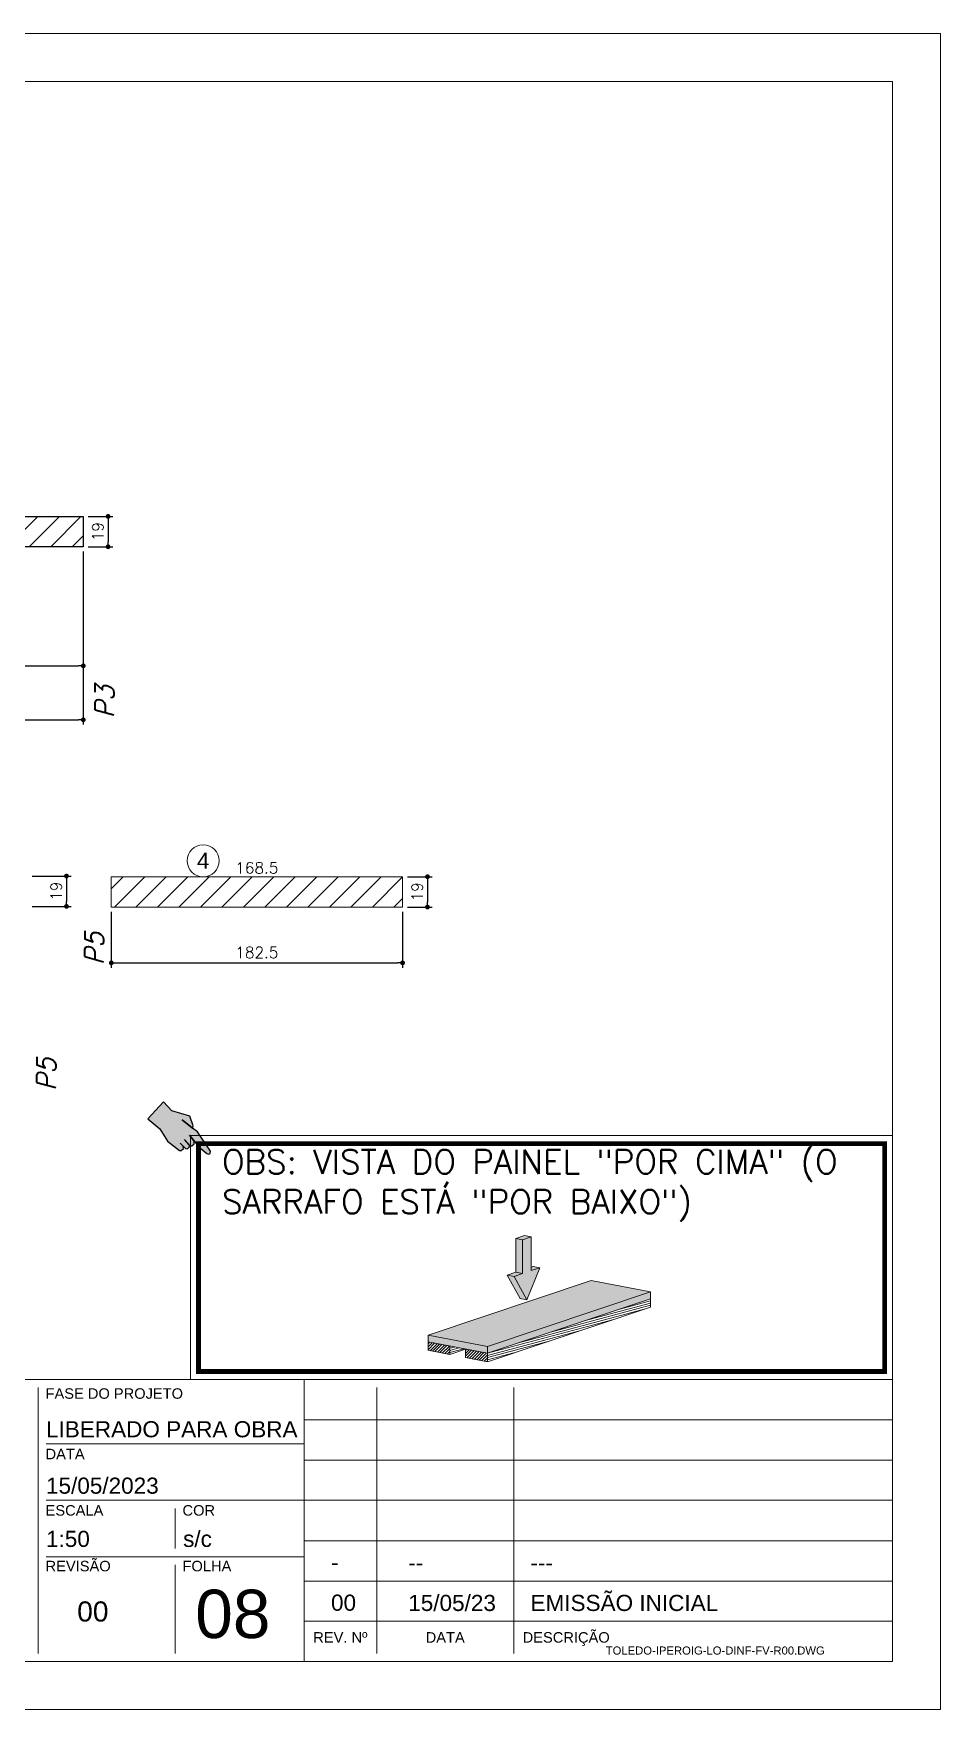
# Model space of a CAD drawing. Extents: x -20676 to 4767, y -817 to 14270.
# Drawn here: x -19760 to -19191, y 6382 to 7432 of the extents above; entities that cross this region are included whole.
import ezdxf
from ezdxf.enums import TextEntityAlignment as Align
from ezdxf.lldxf.tags import DXFTag

# ---------------------------------------------------------------- set-up
doc = ezdxf.new("R2010")
doc.units = 0
doc.header["$PDMODE"] = 2
doc.header["$PDSIZE"] = 10
doc.linetypes.add('CABLIN', pattern=[0.35, 0.25, -0.1])
doc.layers.get('0').update_dxf_attribs({"lineweight": 13})
doc.layers.get('Defpoints').update_dxf_attribs({"lineweight": 13})
for name, color, linetype, lineweight in [('contorno de painel', 7, 'Continuous', 13), ('cotas', 4, 'Continuous', 13), ('FOLHA MB', 7, 'Continuous', 13), ('HACHURACONCRETO', 7, 'Continuous', 13), ('REAPROVEITAMENTO', 1, 'Continuous', 13), ('Romaneio', 1, 'Continuous', 13), ('texto de viga', 7, 'Continuous', 13)]:
    doc.layers.add(name, color=color, linetype=linetype, lineweight=lineweight)
for name, color, linetype in [('Cota Sarrafo', 180, 'Continuous'), ('Painéis', 200, 'Continuous'), ('REGUA-80', 111, 'Continuous'), ('va165-sec', 5, 'DASHED')]:
    doc.layers.add(name, color=color, linetype=linetype)
doc.styles.add('ARIAL', font='arial.ttf', dxfattribs={"oblique": 15, "height": 25})
doc.styles.add('MB_C01', font='arial.ttf', dxfattribs={"height": 1.3})
doc.styles.add('MB_C02', font='arial.ttf', dxfattribs={"height": 2})
doc.styles.add('MB_C03', font='arial.ttf', dxfattribs={"height": 2.5})
doc.styles.add('MB_C04', font='arial.ttf', dxfattribs={"height": 6})
doc.styles.add('REGUA-120', font='ROMANS.shx', dxfattribs={"height": 15})
doc.styles.add('ROMANS', font='romans.shx')
tags = doc.linetypes.add('DASHED', pattern=[0.75, 0.5, -0.25]).pattern_tags.tags
tags[6:7] = [DXFTag(74, 4), DXFTag(75, 0), DXFTag(340, '0'), DXFTag(46, 1.0), DXFTag(50, 0.0), DXFTag(44, 0.0), DXFTag(45, 0.0)]
tags[4:5] = [DXFTag(74, 4), DXFTag(75, 0), DXFTag(340, '0'), DXFTag(46, 1.0), DXFTag(50, 0.0), DXFTag(44, 0.0), DXFTag(45, 0.0)]
doc.dimstyles.new('PAINEL', dxfattribs={"dimtxt": 7, "dimasz": 3, "dimexe": 3, "dimexo": 3, "dimgap": 3, "dimtad": 1, "dimdec": 1, "dimzin": 12, "dimdsep": 46, "dimtxsty": 'ROMANS', "dimblk": 'DOT', "dimcen": 0, "dimclrd": 4, "dimclre": 4, "dimclrt": 240, "dimadec": 1, "dimazin": 3, "dimtfac": 1, "dimtdec": 1, "dimtmove": 0, "dimatfit": 3, "dimfxl": 0, "dimtolj": 1, "dimtzin": 12, "dimarcsym": 0})
doc.dimstyles.new('projeto2', dxfattribs={"dimtxt": 7, "dimasz": 5, "dimexe": 1.25, "dimexo": 2.5, "dimgap": 2, "dimtad": 1, "dimdec": 1, "dimdsep": 46, "dimtxsty": 'ROMANS', "dimblk": 'OBLIQUE', "dimcen": 10, "dimdle": 1, "dimse1": 1, "dimse2": 1, "dimsd1": 1, "dimsd2": 1, "dimclrd": 256, "dimclre": 256, "dimclrt": 3, "dimadec": 0, "dimazin": 0, "dimtfac": 1, "dimtdec": 1, "dimtmove": 0, "dimatfit": 3, "dimldrblk": 'OBLIQUE', "dimfxl": 0, "dimlwd": -1, "dimlwe": -1, "dimarcsym": 0})

# ---------------------------------------------------------------- blocks, each defined once
blk = doc.blocks.new('A$Ceb89ac90')
at = {"color": 1}
for p, q in [((1086.3, 356.7), (70, 356.7)), ((919.6, 351.7), (919.6, 185)), ((1086.3, 356.7), (1086.3, 179.9)), ((1455, 356.7), (1086.3, 356.7)), ((1131.8, 185), (1131.8, 351.7)), ((1217.6, 351.7), (1217.6, 185)), ((1455, 331.5), (1086.3, 331.5)), ((1086.3, 316.3), (924.7, 316.3)), ((1455, 306.2), (1086.3, 306.2)), ((1086.3, 281), (924.7, 281)), ((1005.5, 275.9), (1005.5, 250.7)), ((1455, 281), (1086.3, 281)), ((1455, 255.7), (1086.3, 255.7)), ((1086.3, 245.6), (924.7, 245.6)), ((1005.5, 240.6), (1005.5, 185)), ((1455, 230.4), (1086.3, 230.4)), ((1455, 205.2), (1086.3, 205.2))]:
    blk.add_line(p, q, dxfattribs=at)
for points in [[(0, 1199.9), (0, 149.9), (1485, 149.9), (1485, 1199.9)], [(70, 1169.9), (70, 179.9), (1455, 179.9), (1455, 1169.9)]]:
    blk.add_lwpolyline(points, close=True, dxfattribs=at)
at = {"color": 6, "style": 'MB_C01'}
for s, height, p in [('FASE DO PROJETO', 6.566, (924.3, 344.6)), ('DATA', 6.57, (924.3, 306.7)), ('ESCALA', 6.57, (924.3, 271.4)), ('COR', 6.57, (1010.1, 271.4)), ('REVISÃO', 6.57, (924.3, 236.5)), ('FOLHA', 6.57, (1010.1, 236.5))]:
    blk.add_text(s, height=height, dxfattribs=at).set_placement(p)
for s, p in [('DESCRIÇÃO', (1250.5, 195.1)), ('REV. Nº', (1109, 195.1)), ('DATA', (1174.7, 195.1))]:
    blk.add_text(s, height=6.57, dxfattribs=at).set_placement(p, align=Align.MIDDLE_CENTER)
at = {"insert": (1275.3, 189.4), "char_height": 5.051, "width": 210.818, "attachment_point": 1, "style": 'MB_C04'}
blk.add_mtext('TOLEDO-IPEROIG-LO-DINF-FV-R00.DWG', dxfattribs=at)
at = {"color": 5}
for tag, p, height, style in [('REV_05', (1103.1, 338.1), 10.1, 'MB_C02'), ('DATA_REV_05', (1151.5, 337.9), 10.1, 'MB_C02'), ('INFO_REV_05', (1228.1, 337.9), 10.1, 'MB_C02'), ('CLIENTE', (449.7, 328.8), 12.6, 'MB_C03'), ('FASE', (924.6, 320.5), 10.1, 'MB_C02'), ('REV_04', (1103.1, 312.8), 10.1, 'MB_C02'), ('DATA_REV_04', (1151.5, 312.7), 10.1, 'MB_C02'), ('INFO_REV_04', (1228.1, 312.7), 10.1, 'MB_C02'), ('PROJETISTA', (768, 285.1), 10.1, 'MB_C02'), ('DATA', (924.6, 285.1), 10.1, 'MB_C02'), ('REV_03', (1103.1, 287.6), 10.1, 'MB_C02'), ('DATA_REV_03', (1151.5, 287.4), 10.1, 'MB_C02'), ('INFO_REV_03', (1228.1, 287.4), 10.1, 'MB_C02'), ('OBRA', (449.7, 273.3), 12.6, 'MB_C03'), ('REV_02', (1103.1, 262.3), 10.1, 'MB_C02'), ('DATA_REV_02', (1151.5, 262.1), 10.1, 'MB_C02'), ('INFO_REV_02', (1228.1, 262.1), 10.1, 'MB_C02'), ('ESC', (924.6, 251.8), 10.1, 'MB_C02'), ('COR', (1010.5, 251.8), 10.1, 'MB_C02'), ('REV_01', (1103.1, 237.1), 10.1, 'MB_C02'), ('DATA_REV_01', (1151.5, 236.9), 10.1, 'MB_C02'), ('INFO_REV_01', (1228.1, 236.9), 10.1, 'MB_C02'), ('PAVIMENTO', (449.7, 215.3), 12.6, 'MB_C03'), ('FL', (1018.1, 194.7), 30.3, 'MB_C04'), ('REV_00', (1103.1, 211.8), 10.1, 'MB_C02'), ('DATA_REV_00', (1151.5, 211.6), 10.1, 'MB_C02'), ('EMISSÃO_INICIAL', (1228.1, 211.6), 10.1, 'MB_C02'), ('REV', (944.1, 205), 12.6, 'MB_C03')]:
    blk.add_attdef(tag, p, '', height=height, dxfattribs=dict(at, style=style))
at = {"color": 6, "style": 'MB_C02'}
for tag, p in [('ENDEREÇO_CLIENTE', (449.7, 307.8)), ('ENDEREÇO_OBRA', (449.7, 252.7)), ('TIPO_DE_PROJETO', (449.7, 192.3))]:
    blk.add_attdef(tag, p, '', height=10.1, dxfattribs=at)
blk = doc.blocks.new('INDICADOR')
at = {"layer": 'va165-sec', "ltscale": 100}
blk.add_hatch(color=61, dxfattribs=at).paths.add_polyline_path([(-59.7, -24.5), (-37.5, -24.3), (-35.4, -22.8), (-34.7, -18.5), (-36.9, -15.9), (-32.1, -16.5), (-29.9, -15.1), (-29.3, -11.2), (-31.5, -8.9), (-29.5, -9.3), (-27.5, -7.7), (-26.6, -3.4), (-28.9, -0.4), (-18.5, -2.8), (-3.7, -3.1), (-0.7, -1.9), (0, 0), (-1.3, 2.8), (-2.9, 3.5), (-33.7, 13.2), (-42.6, 13.1), (-44, 16), (-56.7, 23.9), (-82.1, 13.8), (-99.5, 16.7), (-102.1, -17), (-79.1, -17.5)])
at = {"layer": 'REGUA-80', "color": 1}
blk.add_lwpolyline([(-102.1, -17), (-79.1, -17.5), (-59.7, -24.5), (-37.5, -24.3), (-35.4, -22.8), (-34.7, -18.5), (-36.9, -15.9), (-43.1, -15.1), (-32.1, -16.5), (-29.9, -15.1), (-29.3, -11.2), (-31.5, -8.9), (-41.5, -7), (-29.5, -9.3), (-27.5, -7.7), (-26.6, -3.4), (-28.9, -0.4), (-39.8, 2.2), (-18.5, -2.8), (-3.7, -3.1), (-0.7, -1.9), (0, 0), (-1.3, 2.8), (-2.9, 3.5), (-33.7, 13.2), (-42.6, 13.1), (-61.9, 12.9), (-42.6, 13.1), (-44, 16), (-56.7, 23.9), (-82.1, 13.8), (-99.5, 16.7), (-102.1, -17)], dxfattribs=at)
blk = doc.blocks.new('DEDADA')
at = {"linetype": 'Continuous', "ltscale": 100, "xscale": 0.5000000000004939, "yscale": 0.5000000000004939, "zscale": 0.5000000000004939, "rotation": 321.5463332659798}
blk.add_blockref('INDICADOR', (63.1, 17), dxfattribs=at)
blk = doc.blocks.new('FDSFSDFSDF')
at = {"layer": 'HACHURACONCRETO'}
h = blk.add_hatch(color=1, dxfattribs=at)
h.dxf.hatch_style = 1
h.paths.add_polyline_path([(-20956.4, 7327.5), (-20960.7, 7328.3), (-20960.7, 7307.2), (-20956.4, 7306.3)], flags=17)
h.paths.add_polyline_path([(-20951, 7329.3), (-20956.4, 7327.5), (-20956.4, 7306.3), (-20961.8, 7304.5), (-20953.7, 7289.8), (-20945.6, 7310), (-20951, 7308.2)])
h.paths.add_polyline_path([(-20961.8, 7304.5), (-20966.1, 7305.3), (-20958, 7290.7), (-20953.7, 7289.8)])
h.paths.add_polyline_path([(-20956.4, 7306.3), (-20960.7, 7307.2), (-20966.1, 7305.3), (-20961.8, 7304.5)])
h.paths.add_polyline_path([(-20945.6, 7310), (-20949.9, 7310.8), (-20951, 7310.4), (-20951, 7308.2)], flags=17)
h.paths.add_polyline_path([(-20951, 7329.3), (-20955.3, 7330.1), (-20960.7, 7328.3), (-20956.4, 7327.5)])
h = blk.add_hatch(color=253, dxfattribs=at)
h.dxf.hatch_style = 1
h.paths.add_polyline_path([(-20876.3, 7294.9), (-20913.5, 7302), (-21015.7, 7267.8), (-20978.5, 7260.6)])
h.paths.add_polyline_path([(-21015.7, 7267.8), (-21015.7, 7263.5), (-20978.5, 7256.4), (-20978.5, 7260.6)])
h.paths.add_polyline_path([(-20876.3, 7290.6), (-20876.3, 7294.9), (-20978.5, 7260.6), (-20978.5, 7256.4)])
h = blk.add_hatch(dxfattribs=at)
h.set_pattern_fill('ANSI31', color=252, scale=0.409149, angle=150)
h.set_pattern_definition([(195, (7609.989, -2957.4306), (0.336218163, -1.254783266), [])])
h.paths.add_polyline_path([(-20992.2, 7258.9), (-20992.2, 7259), (-21002, 7260.9), (-21002, 7255.6)])
h.paths.add_polyline_path([(-20876.3, 7285.4), (-20876.3, 7290.6), (-20978.5, 7256.4), (-20978.5, 7251.1)])
h = blk.add_hatch(dxfattribs=at)
h.set_pattern_fill('ANSI31', color=252, scale=0.409149)
h.set_pattern_definition([(45, (7609.989, -2957.4306), (-0.918565103, 0.918565103), [])])
h.paths.add_polyline_path([(-21002, 7260.9), (-21015.7, 7263.5), (-21015.7, 7258.3), (-21002, 7255.6)])
h.paths.add_polyline_path([(-20978.5, 7256.4), (-20992.2, 7259), (-20992.2, 7253.8), (-20978.5, 7251.1)])
at = {"color": 0, "linetype": 'Continuous', "lineweight": 0, "extrusion": (5.55112e-17, 0.967349, 0.253449)}
for p, q in [((-20960.7, 7328.3), (-20955.3, 7330.1)), ((-20951, 7329.3), (-20956.4, 7327.5)), ((-20951, 7329.3), (-20955.3, 7330.1)), ((-20951, 7308.2), (-20951, 7329.3)), ((-20956.4, 7327.5), (-20960.7, 7328.3)), ((-20960.7, 7307.2), (-20960.7, 7328.3)), ((-20956.4, 7327.5), (-20956.4, 7306.3)), ((-20953.7, 7289.8), (-20945.6, 7310)), ((-20951, 7310.4), (-20949.9, 7310.8)), ((-20945.6, 7310), (-20951, 7308.2)), ((-20945.6, 7310), (-20949.9, 7310.8)), ((-20913.5, 7302), (-21015.7, 7267.8)), ((-20966.1, 7305.3), (-20960.7, 7307.2)), ((-20961.8, 7304.5), (-20966.1, 7305.3)), ((-20958, 7290.7), (-20966.1, 7305.3)), ((-20956.4, 7306.3), (-20961.8, 7304.5)), ((-20961.8, 7304.5), (-20953.7, 7289.8)), ((-20956.4, 7306.3), (-20960.7, 7307.2)), ((-20876.3, 7294.9), (-20913.5, 7302)), ((-20978.5, 7260.6), (-20876.3, 7294.9)), ((-20876.3, 7290.6), (-20978.5, 7256.4)), ((-20876.3, 7290.6), (-20978.5, 7256.4)), ((-20953.7, 7289.8), (-20958, 7290.7)), ((-20876.3, 7290.6), (-20876.3, 7294.9)), ((-20876.3, 7290.6), (-20876.3, 7285.4)), ((-20876.3, 7285.4), (-20978.5, 7251.1)), ((-21015.7, 7267.8), (-20978.5, 7260.6)), ((-21015.7, 7263.5), (-21015.7, 7267.8)), ((-21015.7, 7263.5), (-21015.7, 7258.3)), ((-21015.7, 7263.5), (-21002, 7260.9)), ((-20978.5, 7256.4), (-21015.7, 7263.5)), ((-21002, 7255.6), (-21015.7, 7258.3)), ((-21002, 7260.9), (-21002, 7255.6)), ((-20992.2, 7258.9), (-21002, 7255.6)), ((-20978.5, 7256.4), (-20992.2, 7259)), ((-20992.2, 7259), (-20992.2, 7253.8)), ((-20978.5, 7256.4), (-20978.5, 7260.6)), ((-20978.5, 7256.4), (-20978.5, 7251.1)), ((-20978.5, 7251.1), (-20992.2, 7253.8))]:
    blk.add_line(p, q, dxfattribs=at)
blk.add_lwpolyline([(-21164.5, 7392.8), (-20724.6, 7392.8), (-20724.6, 7240), (-21164.5, 7240)], close=True)
at = {"const_width": 3}
blk.add_lwpolyline([(-21159.5, 7387.8), (-20729.6, 7387.8), (-20729.6, 7245), (-21159.5, 7245)], close=True, dxfattribs=at)
at = {"lineweight": 5, "xscale": 0.8622490710097133, "yscale": 0.8622490710097133, "zscale": 0.2874163570032379}
blk.add_blockref('DEDADA', (-21206.7, 7367), dxfattribs=at)
at = {"layer": 'contorno de painel', "linetype": 'CABLIN', "insert": (-21144.8, 7383.9), "char_height": 15, "attachment_point": 1, "style": 'ROMANS'}
blk.add_mtext_dynamic_manual_height_columns('OBS: VISTA DO PAINEL "POR CIMA" (O SARRAFO ESTÁ "POR BAIXO")', width=429.807, gutter_width=45, heights=[0], dxfattribs=at)
blk = doc.blocks.new('_Dot')
at = {"color": 0, "linetype": 'ByBlock', "lineweight": -2}
blk.add_line((-0.5, 0), (-1, 0), dxfattribs=at)
at = {"color": 0, "linetype": 'ByBlock', "const_width": 0.5}
blk.add_lwpolyline([(-0.25, 0, 1), (0.25, 0, 1)], format="xyb", close=True, dxfattribs=at)
blk = doc.blocks.new('*D1665')
at = {"layer": 'cotas', "color": 4, "lineweight": -2, "transparency": 16777216}
for p, q in [((-20554, 7107.7), (-20554, 6999.3)), ((-19728.5, 7107.7), (-19728.5, 6999.3)), ((-20551, 7002.3), (-19731.5, 7002.3))]:
    blk.add_line(p, q, dxfattribs=at)
at = {"layer": 'Defpoints', "color": 0, "transparency": 16777216}
for p in [(-20554, 7110.7), (-19728.5, 7110.7), (-19728.5, 7002.3)]:
    blk.add_point(p, dxfattribs=at)
at = {"layer": 'cotas', "color": 4, "lineweight": -2, "transparency": 16777216, "xscale": 3, "yscale": 3, "zscale": 3, "rotation": 180}
blk.add_blockref('_Dot', (-20554, 7002.3), dxfattribs=at)
at = {"layer": 'cotas', "color": 4, "lineweight": -2, "transparency": 16777216, "xscale": 3, "yscale": 3, "zscale": 3}
blk.add_blockref('_Dot', (-19728.5, 7002.3), dxfattribs=at)
at = {"layer": 'cotas', "color": 240, "transparency": 16777216, "insert": (-20141.2, 7008.8), "char_height": 7, "attachment_point": 5, "style": 'ROMANS'}
blk.add_mtext('\\A1;825.5', dxfattribs=at)
blk = doc.blocks.new('*D1666')
at = {"layer": 'cotas', "color": 4, "lineweight": -2, "transparency": 16777216}
for p, q in [((-19725.5, 7129.7), (-19709.9, 7129.7)), ((-19712.9, 7126.7), (-19712.9, 7113.7)), ((-19725.5, 7110.7), (-19709.9, 7110.7))]:
    blk.add_line(p, q, dxfattribs=at)
at = {"layer": 'Defpoints', "color": 0, "transparency": 16777216}
for p in [(-19728.5, 7129.7), (-19728.5, 7110.7), (-19712.9, 7110.7)]:
    blk.add_point(p, dxfattribs=at)
at = {"layer": 'cotas', "color": 4, "lineweight": -2, "transparency": 16777216, "xscale": 3, "yscale": 3, "zscale": 3}
for p, rotation in [((-19712.9, 7129.7), 90), ((-19712.9, 7110.7), 270)]:
    blk.add_blockref('_Dot', p, dxfattribs=dict(at, rotation=rotation))
at = {"layer": 'cotas', "color": 240, "transparency": 16777216, "insert": (-19719.4, 7120.2), "char_height": 7, "attachment_point": 5, "rotation": 90, "style": 'ROMANS'}
blk.add_mtext('\\A1;19', dxfattribs=at)
blk = doc.blocks.new('*D1671')
at = {"layer": 'cotas', "color": 4, "lineweight": -2, "transparency": 16777216}
for p, q in [((-19822, 7107.7), (-19822, 7033.1)), ((-19728.5, 7107.7), (-19728.5, 7033.1)), ((-19819, 7036.1), (-19731.5, 7036.1))]:
    blk.add_line(p, q, dxfattribs=at)
at = {"layer": 'Defpoints', "color": 0, "transparency": 16777216}
for p in [(-19822, 7110.7), (-19728.5, 7110.7), (-19728.5, 7036.1)]:
    blk.add_point(p, dxfattribs=at)
at = {"layer": 'cotas', "color": 4, "lineweight": -2, "transparency": 16777216, "xscale": 3, "yscale": 3, "zscale": 3, "rotation": 180}
blk.add_blockref('_Dot', (-19822, 7036.1), dxfattribs=at)
at = {"layer": 'cotas', "color": 4, "lineweight": -2, "transparency": 16777216, "xscale": 3, "yscale": 3, "zscale": 3}
blk.add_blockref('_Dot', (-19728.5, 7036.1), dxfattribs=at)
at = {"layer": 'cotas', "color": 240, "transparency": 16777216, "insert": (-19775.2, 7042.6), "char_height": 7, "attachment_point": 5, "style": 'ROMANS'}
blk.add_mtext('\\A1;93.5', dxfattribs=at)
blk = doc.blocks.new('*D1676')
at = {"layer": 'Defpoints', "color": 0, "transparency": 16777216}
for p in [(-19822, 7129.7), (-19735.5, 7129.7), (-19735.5, 7129.7)]:
    blk.add_point(p, dxfattribs=at)
at = {"layer": 'Cota Sarrafo', "color": 3, "transparency": 16777216, "insert": (-19778.7, 7135.2), "char_height": 7, "attachment_point": 5, "style": 'ROMANS'}
blk.add_mtext('86.5', dxfattribs=at)
blk = doc.blocks.new('_OBLIQUE')
at = {"color": 0, "linetype": 'ByBlock', "lineweight": -2}
for p, q in [((0, 0), (-1, 0)), ((-0.5, -0.5), (0.5, 0.5))]:
    blk.add_line(p, q, dxfattribs=at)
blk = doc.blocks.new('*D1693')
at = {"layer": 'cotas', "color": 4, "lineweight": -2, "transparency": 16777216}
for p, q in [((-19760.4, 6904.4), (-19736, 6904.4)), ((-19739, 6901.4), (-19739, 6888.4)), ((-19760.4, 6885.4), (-19736, 6885.4))]:
    blk.add_line(p, q, dxfattribs=at)
at = {"layer": 'Defpoints', "color": 0, "transparency": 16777216}
for p in [(-19763.4, 6904.4), (-19763.4, 6885.4), (-19739, 6885.4)]:
    blk.add_point(p, dxfattribs=at)
at = {"layer": 'cotas', "color": 4, "lineweight": -2, "transparency": 16777216, "xscale": 3, "yscale": 3, "zscale": 3}
for p, rotation in [((-19739, 6904.4), 90), ((-19739, 6885.4), 270)]:
    blk.add_blockref('_Dot', p, dxfattribs=dict(at, rotation=rotation))
at = {"layer": 'cotas', "color": 240, "transparency": 16777216, "insert": (-19745.5, 6894.9), "char_height": 7, "attachment_point": 5, "rotation": 90, "style": 'ROMANS'}
blk.add_mtext('\\A1;19', dxfattribs=at)
blk = doc.blocks.new('*D1694')
at = {"layer": 'cotas', "color": 4, "lineweight": -2, "transparency": 16777216}
for p, q in [((-19710.9, 6882), (-19710.9, 6847)), ((-19528.4, 6882), (-19528.4, 6847)), ((-19707.9, 6850), (-19531.4, 6850))]:
    blk.add_line(p, q, dxfattribs=at)
at = {"layer": 'Defpoints', "color": 0, "transparency": 16777216}
for p in [(-19710.9, 6885), (-19528.4, 6885), (-19528.4, 6850)]:
    blk.add_point(p, dxfattribs=at)
at = {"layer": 'cotas', "color": 4, "lineweight": -2, "transparency": 16777216, "xscale": 3, "yscale": 3, "zscale": 3, "rotation": 180}
blk.add_blockref('_Dot', (-19710.9, 6850), dxfattribs=at)
at = {"layer": 'cotas', "color": 4, "lineweight": -2, "transparency": 16777216, "xscale": 3, "yscale": 3, "zscale": 3}
blk.add_blockref('_Dot', (-19528.4, 6850), dxfattribs=at)
at = {"layer": 'cotas', "color": 240, "transparency": 16777216, "insert": (-19619.7, 6856.5), "char_height": 7, "attachment_point": 5, "style": 'ROMANS'}
blk.add_mtext('\\A1;182.5', dxfattribs=at)
blk = doc.blocks.new('*D1695')
at = {"layer": 'cotas', "color": 4, "lineweight": -2, "transparency": 16777216}
for p, q in [((-19525.4, 6904), (-19509.8, 6904)), ((-19512.8, 6901), (-19512.8, 6888)), ((-19525.4, 6885), (-19509.8, 6885))]:
    blk.add_line(p, q, dxfattribs=at)
at = {"layer": 'Defpoints', "color": 0, "transparency": 16777216}
for p in [(-19528.4, 6904), (-19528.4, 6885), (-19512.8, 6885)]:
    blk.add_point(p, dxfattribs=at)
at = {"layer": 'cotas', "color": 4, "lineweight": -2, "transparency": 16777216, "xscale": 3, "yscale": 3, "zscale": 3}
for p, rotation in [((-19512.8, 6904), 90), ((-19512.8, 6885), 270)]:
    blk.add_blockref('_Dot', p, dxfattribs=dict(at, rotation=rotation))
at = {"layer": 'cotas', "color": 240, "transparency": 16777216, "insert": (-19519.3, 6894.5), "char_height": 7, "attachment_point": 5, "rotation": 90, "style": 'ROMANS'}
blk.add_mtext('\\A1;19', dxfattribs=at)
blk = doc.blocks.new('*D1705')
at = {"layer": 'Defpoints', "color": 0, "transparency": 16777216}
for p in [(-19703.9, 6904), (-19535.4, 6904), (-19535.4, 6904)]:
    blk.add_point(p, dxfattribs=at)
at = {"layer": 'Cota Sarrafo', "color": 3, "transparency": 16777216, "insert": (-19619.7, 6909.5), "char_height": 7, "attachment_point": 5, "style": 'ROMANS'}
blk.add_mtext('168.5', dxfattribs=at)

msp = doc.modelspace()

# ---------------------------------------------------------------- hatches: boundary and pattern name
at = {"layer": 'REAPROVEITAMENTO'}
h = msp.add_hatch(dxfattribs=at)
h.set_pattern_fill('ANSI31', color=256, scale=3, style=0)
h.set_pattern_definition([(45, (-13.465, 2370.414), (-6.735192, 6.735192), [])])
h.paths.add_polyline_path([(-20553.95, 7129.66), (-19728.45, 7129.66), (-19728.45, 7110.66), (-20553.95, 7110.66)])
h = msp.add_hatch(dxfattribs=at)
h.set_pattern_fill('ANSI31', color=256, scale=3, style=0)
h.set_pattern_definition([(45, (-2.614, 2371.582), (-6.735192, 6.735192), [])])
h.paths.add_polyline_path([(-19528.43, 6903.98), (-19710.93, 6903.98), (-19710.93, 6884.98), (-19528.43, 6884.98)])

# ---------------------------------------------------------------- linework, layer by layer
at = {"layer": 'contorno de painel', "color": 6}
msp.add_lwpolyline([(-19528.43, 6903.98), (-19710.93, 6903.98), (-19710.93, 6884.98), (-19528.43, 6884.98)], close=True, dxfattribs=at)
at = {"layer": 'Painéis', "color": 6}
msp.add_lwpolyline([(-20553.95, 7129.66), (-19728.45, 7129.66), (-19728.45, 7110.66), (-20553.95, 7110.66)], close=True, dxfattribs=at)
at = {"layer": 'Romaneio'}
msp.add_circle((-19653.36, 6913.98), 10, dxfattribs=at)

# ---------------------------------------------------------------- block references
ref = msp.add_blockref('A$Ceb89ac90', (-20676.4, 6232.32))
ref.add_attrib('INFO_REV_01', '---', (-19448.27, 6469.21), dxfattribs={"color": 5, "height": 10.102, "style": 'MB_C02'})
ref.add_attrib('DATA_REV_01', '--', (-19524.86, 6469.21), dxfattribs={"color": 5, "height": 10.102, "style": 'MB_C02'})
ref.add_attrib('REV_01', '-', (-19573.25, 6469.38), dxfattribs={"color": 5, "height": 10.1, "style": 'MB_C02'})
ref.add_attrib('EMISSÃO_INICIAL', 'EMISSÃO INICIAL', (-19448.27, 6443.96), dxfattribs={"color": 5, "height": 10.102, "style": 'MB_C02'})
ref.add_attrib('DATA_REV_00', '15/05/23', (-19524.86, 6443.96), dxfattribs={"color": 5, "height": 10.102, "style": 'MB_C02'})
ref.add_attrib('REV_00', '00', (-19573.25, 6444.12), dxfattribs={"color": 5, "height": 10.102, "style": 'MB_C02'})
ref.add_attrib('FL', '08', (-19658.31, 6427), dxfattribs={"color": 5, "height": 30.306, "style": 'MB_C04'})
ref.add_attrib('REV', '00', (-19732.29, 6437.35), dxfattribs={"color": 5, "height": 12.628, "style": 'MB_C03'})
ref.add_attrib('COR', 's/c', (-19665.92, 6484.09), dxfattribs={"color": 5, "height": 10.102, "style": 'MB_C02'})
ref.add_attrib('ESC', '1:50', (-19751.83, 6484.09), dxfattribs={"color": 5, "height": 10.102, "style": 'MB_C02'})
ref.add_attrib('FASE', 'LIBERADO PARA OBRA', (-19751.83, 6552.78), dxfattribs={"color": 5, "height": 10.102, "style": 'MB_C02'})
ref.add_attrib('DATA', '15/05/2023', (-19751.83, 6517.43), dxfattribs={"color": 5, "height": 10.102, "style": 'MB_C02'})
at = {"layer": 'FOLHA MB'}
msp.add_blockref('FDSFSDFSDF', (1503.22, -650.99), dxfattribs=at)

# ---------------------------------------------------------------- texts
at = {"layer": 'Romaneio', "color": 7, "style": 'ARIAL'}
msp.add_text('4', height=10, dxfattribs=at).set_placement((-19653.36, 6913.98), align=Align.MIDDLE_CENTER)
at = {"layer": 'texto de viga', "color": 215, "style": 'REGUA-120', "oblique": 15}
for s, p in [('P3', (-19709.24, 7003.43)), ('P5', (-19715.72, 6848.74)), ('P5', (-19745.72, 6769.95))]:
    msp.add_text(s, height=11.752, rotation=90, dxfattribs=at).set_placement(p)

# ---------------------------------------------------------------- dimensions: what is measured, and where the dimension line sits
at = {"layer": 'Cota Sarrafo'}
for base, p1, p2, picture, middle in [((-19735.45, 7129.66), (-19821.95, 7129.66), (-19735.45, 7129.66), '*D1676', (-19778.7, 7135.16)), ((-19535.43, 6903.98), (-19703.93, 6903.98), (-19535.43, 6903.98), '*D1705', (-19619.68, 6909.48))]:
    dim = msp.add_linear_dim(base=base, p1=p1, p2=p2, dimstyle='projeto2', dxfattribs=at)
    dim.commit()
    dim.dimension.update_dxf_attribs({"geometry": picture, "text_midpoint": middle})
at = {"layer": 'cotas', "color": 6}
for base, p1, p2, picture, middle in [((-19712.88, 7110.66), (-19728.45, 7129.66), (-19728.45, 7110.66), '*D1666', (-19719.38, 7120.16)), ((-19738.98, 6885.36), (-19763.42, 6904.36), (-19763.42, 6885.36), '*D1693', (-19745.48, 6894.86)), ((-19512.76, 6884.98), (-19528.43, 6903.98), (-19528.43, 6884.98), '*D1695', (-19519.26, 6894.48))]:
    dim = msp.add_linear_dim(base=base, p1=p1, p2=p2, angle=90, dimstyle='PAINEL', override={"dimarcsym": 2}, dxfattribs=at)
    dim.commit()
    dim.dimension.update_dxf_attribs({"geometry": picture, "text_midpoint": middle})
dim = msp.add_linear_dim(base=(-19728.45, 7002.3), p1=(-20553.95, 7110.66), p2=(-19728.45, 7110.66), dimstyle='PAINEL', override={"dimarcsym": 2}, dxfattribs=at)
dim.commit()
dim.dimension.update_dxf_attribs({"geometry": '*D1665', "text_midpoint": (-20141.2, 7002.3), "dimtype": 160})
for base, p1, p2, picture, middle in [((-19728.45, 7036.08), (-19821.95, 7110.66), (-19728.45, 7110.66), '*D1671', (-19775.2, 7042.58)), ((-19528.43, 6850), (-19710.93, 6884.98), (-19528.43, 6884.98), '*D1694', (-19619.68, 6856.5))]:
    dim = msp.add_linear_dim(base=base, p1=p1, p2=p2, dimstyle='PAINEL', override={"dimarcsym": 2}, dxfattribs=at)
    dim.commit()
    dim.dimension.update_dxf_attribs({"geometry": picture, "text_midpoint": middle})

doc.saveas('drawing.dxf')
